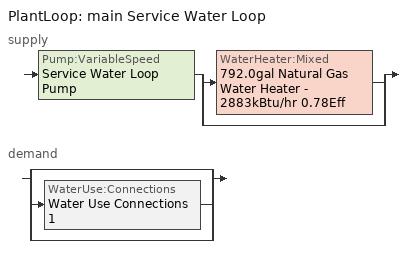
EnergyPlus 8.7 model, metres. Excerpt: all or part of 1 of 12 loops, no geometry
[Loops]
PlantLoop 'main Service Water Loop'
 supply: Pump:VariableSpeed 'Service Water Loop Pump' > split
  | WaterHeater:Mixed '792.0gal Natural Gas Water Heater - 2883kBtu/hr 0.78Eff'
  | bypass
 demand: split
  | bypass
  | WaterUse:Connections 'Water Use Connections 1'
  | bypass
[SetpointManager:Scheduled]
Service hot water setpoint manager: Control Variable=Temperature; Schedule=Service Water Loop Temp - 140.0F
[PlantLoop]
main Service Water Loop: Fluid Type=Water; Plant Equipment Operation Scheme=main Service Water Loop Operation Schemes; Maximum Loop Temperature {C}=60; Minimum Loop Temperature {C}=10; Maximum Loop Flow Rate {m3/s}=Autosize; Minimum Loop Flow Rate {m3/s}=0; Plant Loop Volume {m3}=Autocalculate; Load Distribution Scheme=Optimal; Plant Loop Demand Calculation Scheme=SingleSetpoint
[Sizing:Plant]
main Service Water Loop: Loop Type=Heating; Design Loop Exit Temperature {C}=60; Loop Design Temperature Difference {deltaC}=5; Sizing Option=NonCoincident; Zone Timesteps in Averaging Window=1; Coincident Sizing Factor Mode=None
[Pump:VariableSpeed]
Service Water Loop Pump: Design Maximum Flow Rate {m3/s}=Autosize; Design Pump Head {Pa}=0.001; Design Power Consumption {W}=Autosize; Motor Efficiency=1; Fraction of Motor Inefficiencies to Fluid Stream=0; Coefficient 1 of the Part Load Performance Curve=0; Coefficient 2 of the Part Load Performance Curve=1; Coefficient 3 of the Part Load Performance Curve=0; Coefficient 4 of the Part Load Performance Curve=0; Design Minimum Flow Rate {m3/s}=0; Pump Control Type=Intermittent
[PlantEquipmentOperationSchemes]
main Service Water Loop Operation Schemes: Control Scheme Object Type 1=PlantEquipmentOperation:HeatingLoad; Control Scheme Name 1=main Service Water Loop Heating Operation Scheme; Control Scheme Schedule Name 1=Always On Discrete
[PlantEquipmentList]
main Service Water Loop Heating Equipment List: WaterHeater:Mixed, 792.0gal Natural Gas Water Heater - 2883kBtu/hr 0.78Eff
[PlantEquipmentOperation:HeatingLoad]
main Service Water Loop Heating Operation Scheme: Load Range Lower Limit 1 {W}=0; Load Range Upper Limit 1 {W}=1000000000; Range Equipment List Name 1=main Service Water Loop Heating Equipment List
[WaterHeater:Mixed]
792.0gal Natural Gas Water Heater - 2883kBtu/hr 0.78Eff: Tank Volume {m3}=2.99805; Setpoint Temperature Schedule=Service Water Loop Temp - 140.0F; Deadband Temperature Difference {deltaC}=2; Maximum Temperature Limit {C}=82.2222; Heater Control Type=Cycle; Heater Maximum Capacity {W}=845000; Heater Ignition Minimum Flow Rate {m3/s}=0; Heater Ignition Delay {s}=0; Heater Fuel Type=NaturalGas; Heater Thermal Efficiency=0.78; Off Cycle Parasitic Fuel Consumption Rate {W}=19.9992; Off Cycle Parasitic Fuel Type=NaturalGas; Off Cycle Parasitic Heat Fraction to Tank=0.8; On Cycle Parasitic Fuel Consumption Rate {W}=19.9992; On Cycle Parasitic Fuel Type=NaturalGas; On Cycle Parasitic Heat Fraction to Tank=0; Ambient Temperature Indicator=Schedule; Ambient Temperature Schedule=Water Heater Ambient Temp Schedule - 70F; Off Cycle Loss Coefficient to Ambient Temperature {W/K}=5.99799; Off Cycle Loss Fraction to Zone=1; On Cycle Loss Coefficient to Ambient Temperature {W/K}=5.99799; On Cycle Loss Fraction to Zone=1; Use Side Effectiveness=1; Source Side Effectiveness=1; Use Side Design Flow Rate {m3/s}=Autosize; Source Side Design Flow Rate {m3/s}=Autosize; Indirect Water Heating Recovery Time {hr}=1.5; Source Side Flow Control Mode=IndirectHeatPrimarySetpoint
[WaterUse:Connections]
Water Use Connections 1: Water Use Equipment Name 1=Main Service Water Use 7.18gal/min
[WaterUse:Equipment]
Main Service Water Use 7.18gal/min: Peak Flow Rate {m3/s}=0.000452988; Flow Rate Fraction Schedule=SchoolSecondary BLDG_SWH_SCH; Target Temperature Schedule=Schedule Ruleset 5; Sensible Fraction Schedule=Schedule Ruleset 3; Latent Fraction Schedule=Schedule Ruleset 4
[Schedule:Day:Interval]
Schedule Day 53: No, 24:00, 0.2
Schedule Day 54: No, 24:00, 0.05
Schedule Day 55: No, 24:00, 43.3333
SchoolSecondary BLDG_SWH_SCH Default; SchoolSecondary BLDG_SWH_SCH Sat Day; SchoolSecondary BLDG_SWH_SCH Sun|Sat Day; SchoolSecondary BLDG_SWH_SCH Sun|Sat Day 1: No, 24:00, 0
SchoolSecondary BLDG_SWH_SCH Summer Design Day: No, 07:00, 0.05, 08:00, 0.1, 09:00, 0.34, 10:00, 0.6, 11:00, 0.63, 12:00, 0.72, 13:00, 0.79, 14:00, 0.83, 15:00, 0.61, 16:00, 0.65, 18:00, 0.1, 19:00, 0.19, 20:00, 0.25, 22:00, 0.22, 23:00, 0.12, 24:00, 0.09
SchoolSecondary BLDG_SWH_SCH Winter Design Day: No, 09:00, 0.03, 13:00, 0.05, 24:00, 0.03
SchoolSecondary BLDG_SWH_SCH Wkdy Day; SchoolSecondary BLDG_SWH_SCH Wkdy Day 2: No, 08:00, 0, 09:00, 0.34, 10:00, 0.6, 11:00, 0.63, 12:00, 0.72, 13:00, 0.79, 14:00, 0.83, 15:00, 0.61, 16:00, 0.65, 18:00, 0.1, 19:00, 0.19, 20:00, 0.25, 24:00, 0
SchoolSecondary BLDG_SWH_SCH Wkdy Day 1: No, 08:00, 0, 18:00, 0.1, 19:00, 0.19, 20:00, 0.25, 24:00, 0
Service Water Loop Temp - 140.0F Default: No, 24:00, 60
Water Heater Ambient Temp Schedule - 70F Default: No, 24:00, 21.1111
[Schedule:Week:Daily]
Schedule:Week:Daily {ab0cc13d-6305-43be-a16b-4e16d1e15c9d}: Schedule Day 53, Schedule Day 53, Schedule Day 53, Schedule Day 53, Schedule Day 53, Schedule Day 53, Schedule Day 53, Schedule Day 53, Schedule Day 53, Schedule Day 53, Schedule Day 53, Schedule Day 53
Schedule:Week:Daily {8bfda8ec-333d-4c96-a3d3-a650bdd91864}: Schedule Day 54, Schedule Day 54, Schedule Day 54, Schedule Day 54, Schedule Day 54, Schedule Day 54, Schedule Day 54, Schedule Day 54, Schedule Day 54, Schedule Day 54, Schedule Day 54, Schedule Day 54
Schedule:Week:Daily {5bd9cc08-1c01-4247-a2a2-3e4d2ded4c18}: Schedule Day 55, Schedule Day 55, Schedule Day 55, Schedule Day 55, Schedule Day 55, Schedule Day 55, Schedule Day 55, Schedule Day 55, Schedule Day 55, Schedule Day 55, Schedule Day 55, Schedule Day 55
Schedule:Week:Daily {aeeb2f26-645b-4bfc-b466-c5c23cd93f92}: SchoolSecondary BLDG_SWH_SCH Sun|Sat Day, SchoolSecondary BLDG_SWH_SCH Wkdy Day, SchoolSecondary BLDG_SWH_SCH Wkdy Day, SchoolSecondary BLDG_SWH_SCH Wkdy Day, SchoolSecondary BLDG_SWH_SCH Wkdy Day, SchoolSecondary BLDG_SWH_SCH Wkdy Day, SchoolSecondary BLDG_SWH_SCH Sun|Sat Day, SchoolSecondary BLDG_SWH_SCH Default, SchoolSecondary BLDG_SWH_SCH Summer Design Day, SchoolSecondary BLDG_SWH_SCH Winter Design Day, SchoolSecondary BLDG_SWH_SCH Default, SchoolSecondary BLDG_SWH_SCH Default
Schedule:Week:Daily {dd7c80f7-cdb9-473b-bbbf-5f67e4581e3b}: SchoolSecondary BLDG_SWH_SCH Sun|Sat Day, SchoolSecondary BLDG_SWH_SCH Wkdy Day, SchoolSecondary BLDG_SWH_SCH Wkdy Day, SchoolSecondary BLDG_SWH_SCH Wkdy Day, SchoolSecondary BLDG_SWH_SCH Wkdy Day, SchoolSecondary BLDG_SWH_SCH Wkdy Day 1, SchoolSecondary BLDG_SWH_SCH Sun|Sat Day 1, SchoolSecondary BLDG_SWH_SCH Default, SchoolSecondary BLDG_SWH_SCH Summer Design Day, SchoolSecondary BLDG_SWH_SCH Winter Design Day, SchoolSecondary BLDG_SWH_SCH Default, SchoolSecondary BLDG_SWH_SCH Default
Schedule:Week:Daily {4c1dcaa4-918f-4d3b-af89-2a51ed2663b5}: SchoolSecondary BLDG_SWH_SCH Sun|Sat Day 1, SchoolSecondary BLDG_SWH_SCH Wkdy Day 1, SchoolSecondary BLDG_SWH_SCH Wkdy Day 1, SchoolSecondary BLDG_SWH_SCH Wkdy Day 1, SchoolSecondary BLDG_SWH_SCH Wkdy Day 1, SchoolSecondary BLDG_SWH_SCH Wkdy Day 1, SchoolSecondary BLDG_SWH_SCH Sun|Sat Day 1, SchoolSecondary BLDG_SWH_SCH Default, SchoolSecondary BLDG_SWH_SCH Summer Design Day, SchoolSecondary BLDG_SWH_SCH Winter Design Day, SchoolSecondary BLDG_SWH_SCH Default, SchoolSecondary BLDG_SWH_SCH Default
Schedule:Week:Daily {05ef6ef0-ac8f-457d-9710-51dd259b7c3c}: SchoolSecondary BLDG_SWH_SCH Sun|Sat Day 1, SchoolSecondary BLDG_SWH_SCH Wkdy Day 1, SchoolSecondary BLDG_SWH_SCH Wkdy Day 1, SchoolSecondary BLDG_SWH_SCH Wkdy Day 1, SchoolSecondary BLDG_SWH_SCH Wkdy Day 1, SchoolSecondary BLDG_SWH_SCH Wkdy Day 1, SchoolSecondary BLDG_SWH_SCH Sat Day, SchoolSecondary BLDG_SWH_SCH Default, SchoolSecondary BLDG_SWH_SCH Summer Design Day, SchoolSecondary BLDG_SWH_SCH Winter Design Day, SchoolSecondary BLDG_SWH_SCH Default, SchoolSecondary BLDG_SWH_SCH Default
Schedule:Week:Daily {d96f8fa1-408d-4745-961f-b25f447519fe}: SchoolSecondary BLDG_SWH_SCH Default, SchoolSecondary BLDG_SWH_SCH Wkdy Day 2, SchoolSecondary BLDG_SWH_SCH Wkdy Day 2, SchoolSecondary BLDG_SWH_SCH Wkdy Day 2, SchoolSecondary BLDG_SWH_SCH Wkdy Day 2, SchoolSecondary BLDG_SWH_SCH Wkdy Day 2, SchoolSecondary BLDG_SWH_SCH Sat Day, SchoolSecondary BLDG_SWH_SCH Default, SchoolSecondary BLDG_SWH_SCH Summer Design Day, SchoolSecondary BLDG_SWH_SCH Winter Design Day, SchoolSecondary BLDG_SWH_SCH Default, SchoolSecondary BLDG_SWH_SCH Default
Schedule:Week:Daily {02f14250-95e0-4fc0-8311-18f0d4aa70e4}: Service Water Loop Temp - 140.0F Default, Service Water Loop Temp - 140.0F Default, Service Water Loop Temp - 140.0F Default, Service Water Loop Temp - 140.0F Default, Service Water Loop Temp - 140.0F Default, Service Water Loop Temp - 140.0F Default, Service Water Loop Temp - 140.0F Default, Service Water Loop Temp - 140.0F Default, Service Water Loop Temp - 140.0F Default, Service Water Loop Temp - 140.0F Default, Service Water Loop Temp - 140.0F Default, Service Water Loop Temp - 140.0F Default
Schedule:Week:Daily {015b4bc4-db4b-4f14-93f5-b0cb98b216e3}: Water Heater Ambient Temp Schedule - 70F Default, Water Heater Ambient Temp Schedule - 70F Default, Water Heater Ambient Temp Schedule - 70F Default, Water Heater Ambient Temp Schedule - 70F Default, Water Heater Ambient Temp Schedule - 70F Default, Water Heater Ambient Temp Schedule - 70F Default, Water Heater Ambient Temp Schedule - 70F Default, Water Heater Ambient Temp Schedule - 70F Default, Water Heater Ambient Temp Schedule - 70F Default, Water Heater Ambient Temp Schedule - 70F Default, Water Heater Ambient Temp Schedule - 70F Default, Water Heater Ambient Temp Schedule - 70F Default
[Schedule:Year]
Schedule Ruleset 3: Schedule:Week:Daily {ab0cc13d-6305-43be-a16b-4e16d1e15c9d}, 1, 1, 12, 31
Schedule Ruleset 4: Schedule:Week:Daily {8bfda8ec-333d-4c96-a3d3-a650bdd91864}, 1, 1, 12, 31
Schedule Ruleset 5: Schedule:Week:Daily {5bd9cc08-1c01-4247-a2a2-3e4d2ded4c18}, 1, 1, 12, 31
SchoolSecondary BLDG_SWH_SCH: Schedule:Week:Daily {aeeb2f26-645b-4bfc-b466-c5c23cd93f92}, 1, 1, 6, 10, Schedule:Week:Daily {dd7c80f7-cdb9-473b-bbbf-5f67e4581e3b}, 6, 11, 6, 17, Schedule:Week:Daily {4c1dcaa4-918f-4d3b-af89-2a51ed2663b5}, 6, 18, 9, 9, Schedule:Week:Daily {05ef6ef0-ac8f-457d-9710-51dd259b7c3c}, 9, 10, 9, 16, Schedule:Week:Daily {d96f8fa1-408d-4745-961f-b25f447519fe}, 9, 17, 12, 31
Service Water Loop Temp - 140.0F: Schedule:Week:Daily {02f14250-95e0-4fc0-8311-18f0d4aa70e4}, 1, 1, 12, 31
Water Heater Ambient Temp Schedule - 70F: Schedule:Week:Daily {015b4bc4-db4b-4f14-93f5-b0cb98b216e3}, 1, 1, 12, 31
[Schedule:Constant]
Always On Discrete: Hourly Value=1
